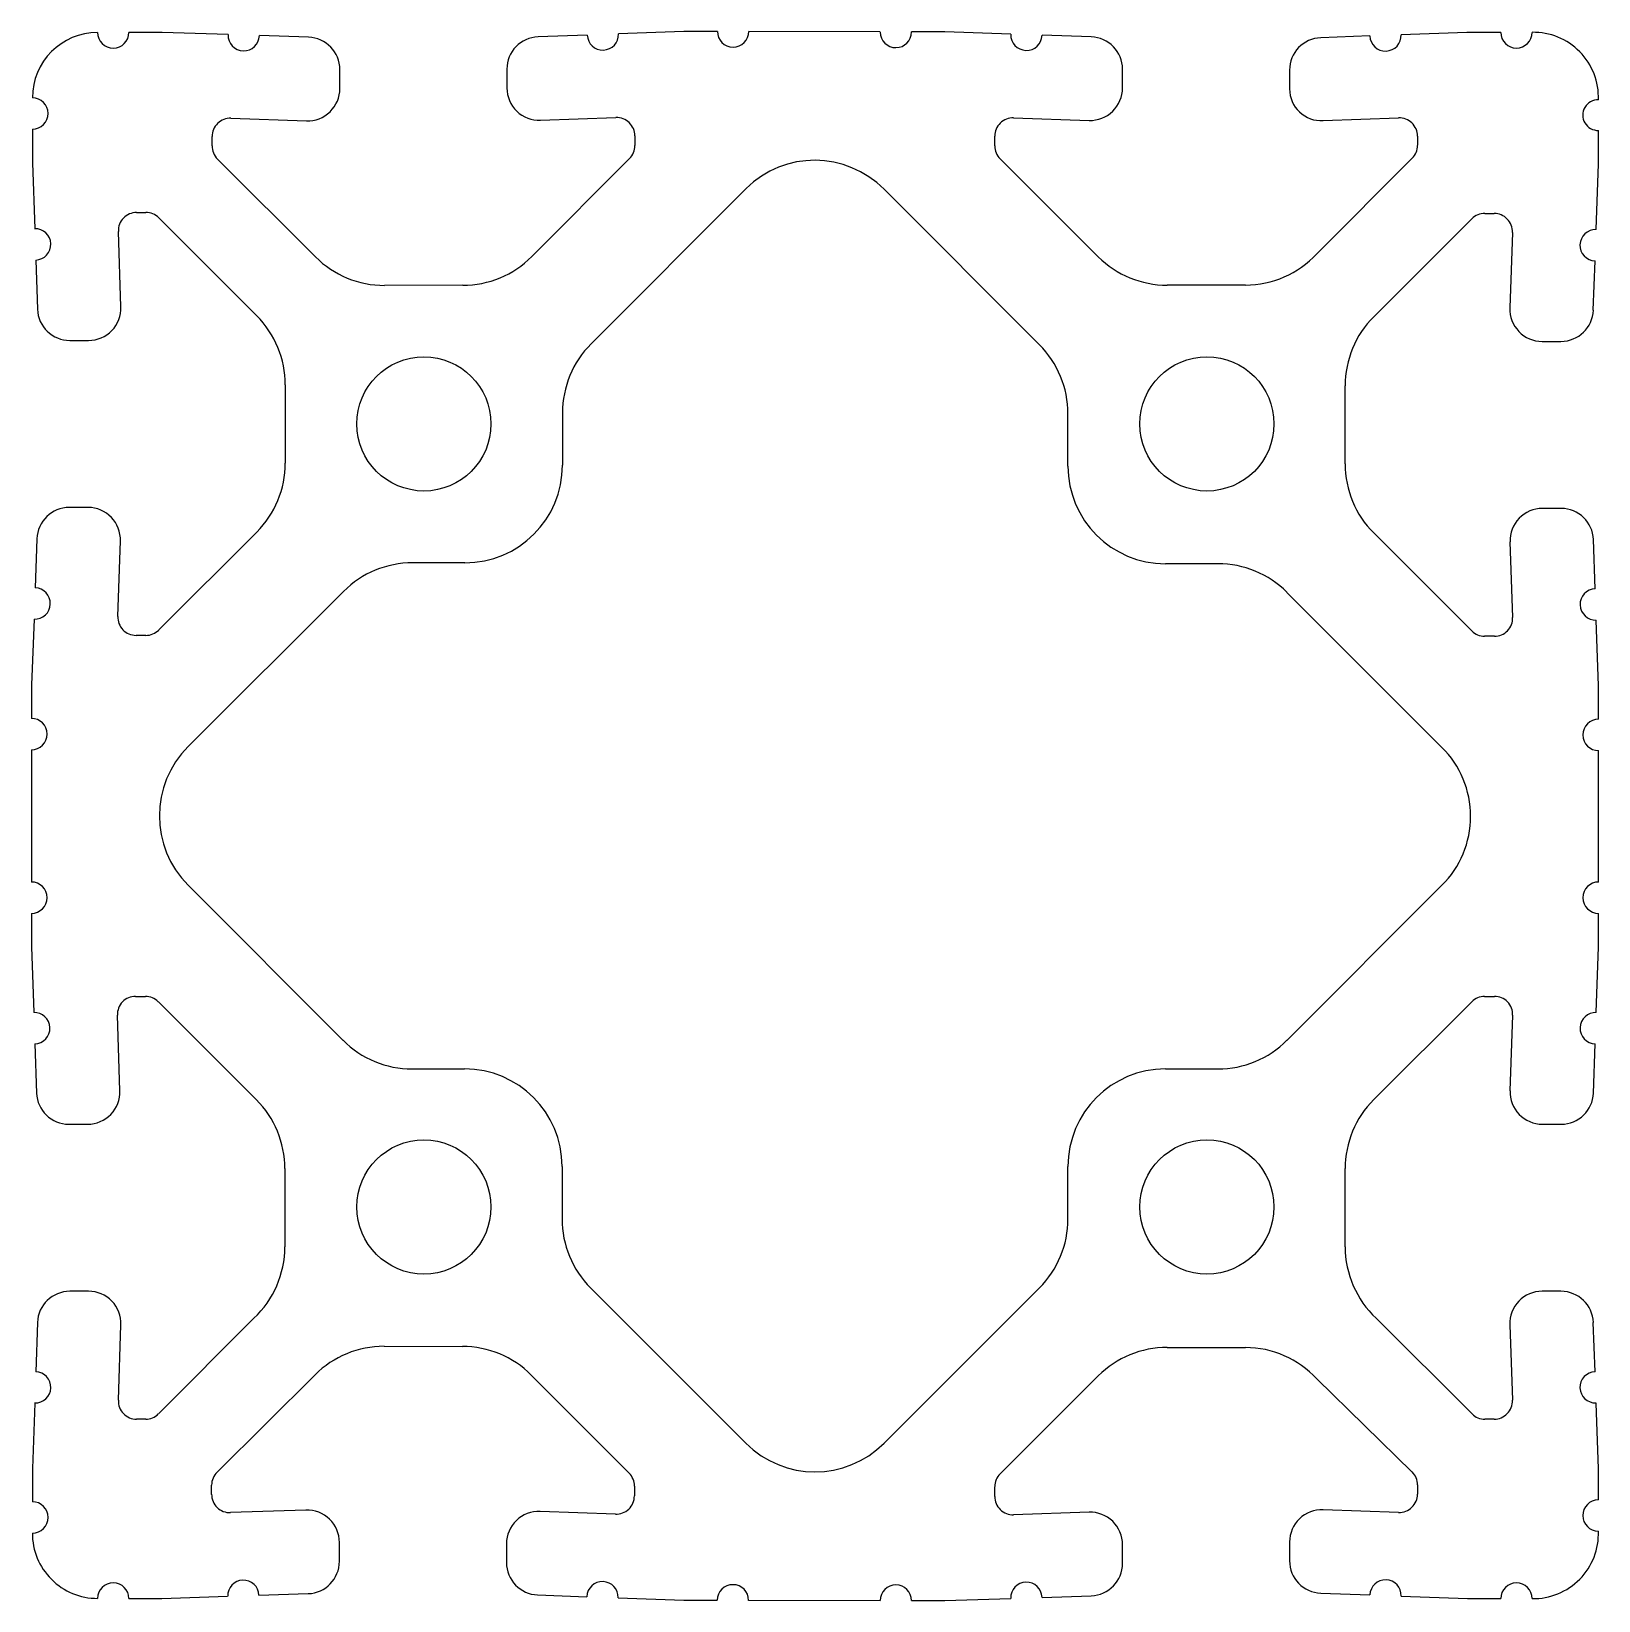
# Model space of a CAD drawing. Header units: millimetres. Extents: x -1.5 to 1.5, y -1.5 to 1.5.
import ezdxf

# ---------------------------------------------------------------- set-up
doc = ezdxf.new("R2010")
doc.units = ezdxf.units.MM
doc.layers.get('0').update_dxf_attribs({"linetype": 'CONTINUOUS'})

msp = doc.modelspace()

# ---------------------------------------------------------------- linework, layer by layer
at = {"linetype": 'CONTINUOUS'}
for p, q in [((-1.2511, 1.5), (-1.3151, 1.4999)), ((-1.1251, 1.4958), (-1.2511, 1.5)), ((-0.9709, 1.4906), (-1.0651, 1.4938)), ((-0.4371, 1.495), (-0.5313, 1.4916)), ((-0.2518, 1.5018), (-0.3771, 1.4972)), ((-0.1878, 1.5019), (-0.2518, 1.5018)), ((0.1242, 1.5008), (-0.1278, 1.502)), ((0.2482, 1.501), (0.1842, 1.5009)), ((0.3742, 1.4965), (0.2482, 1.501)), ((0.5284, 1.4914), (0.4342, 1.4945)), ((1.0622, 1.4932), (0.9681, 1.4898)), ((1.2482, 1.5), (1.1222, 1.4954)), ((1.3129, 1.5001), (1.2482, 1.5)), ((-0.9109, 1.3927), (-0.911, 1.4288)), ((-0.591, 1.4295), (-0.5909, 1.3935)), ((0.5884, 1.3935), (0.5883, 1.4295)), ((0.9083, 1.4278), (0.9084, 1.3917)), ((-1.1196, 1.3355), (-0.975, 1.3307)), ((-0.5267, 1.3316), (-0.3821, 1.3369)), ((0.3797, 1.3363), (0.5243, 1.3314)), ((0.9726, 1.331), (1.1172, 1.3363)), ((-1.5, 1.3147), (-1.5, 1.25)), ((-1.1558, 1.2828), (-1.1558, 1.3005)), ((-0.3458, 1.302), (-0.3458, 1.2832)), ((0.3435, 1.2825), (0.3435, 1.3012)), ((1.1535, 1.3014), (1.1535, 1.2837)), ((1.5, 1.2482), (1.5, 1.3122)), ((-1.5, 1.25), (-1.4956, 1.124)), ((-0.9576, 1.07), (-1.1455, 1.2573)), ((-0.356, 1.2585), (-0.5433, 1.0706)), ((0.5417, 1.0704), (0.3538, 1.2577)), ((1.1433, 1.2589), (0.9604, 1.0758)), ((1.4956, 1.1222), (1.5, 1.2482)), ((-0.1329, 1.201), (-0.4297, 0.9035)), ((0.4291, 0.9017), (0.1316, 1.1994)), ((-1.3003, 1.155), (-1.2826, 1.155)), ((-1.2579, 1.1447), (-1.0703, 0.9571)), ((1.0696, 0.9554), (1.2572, 1.143)), ((1.2826, 1.1532), (1.3003, 1.1532)), ((-1.3303, 0.9742), (-1.3353, 1.1188)), ((1.3353, 1.117), (1.3303, 0.9724)), ((-1.4935, 1.064), (-1.4902, 0.9698)), ((1.4902, 0.9681), (1.4935, 1.0622)), ((-0.6755, 1.0156), (-0.8253, 1.0154)), ((0.8237, 1.016), (0.674, 1.0158)), ((-1.4283, 0.91), (-1.3922, 0.91)), ((1.3922, 0.9082), (1.4283, 0.9082)), ((-1.0155, 0.8249), (-1.0155, 0.6751)), ((1.0148, 0.6733), (1.0148, 0.8231)), ((-0.4845, 0.7712), (-0.4845, 0.671)), ((0.4838, 0.6692), (0.4838, 0.7695)), ((-1.3933, 0.59), (-1.4293, 0.59)), ((1.4286, 0.5882), (1.3926, 0.5882)), ((-1.0703, 0.5429), (-1.2579, 0.3553)), ((1.2572, 0.3535), (1.0696, 0.5411)), ((-1.4913, 0.5302), (-1.4946, 0.436)), ((-1.3364, 0.3812), (-1.3313, 0.5258)), ((1.3306, 0.5241), (1.3357, 0.3794)), ((1.4939, 0.4342), (1.4906, 0.5284)), ((-0.6715, 0.484), (-0.7717, 0.484)), ((0.7711, 0.4822), (0.6708, 0.4822)), ((-0.904, 0.4292), (-1.2016, 0.1322)), ((1.2003, 0.1304), (0.9033, 0.4274)), ((-1.4966, 0.376), (-1.5017, 0.25)), ((1.5004, 0.2482), (1.496, 0.3742)), ((-1.2826, 0.345), (-1.3014, 0.345)), ((1.3007, 0.3432), (1.282, 0.3432)), ((-1.5017, 0.25), (-1.5017, 0.186)), ((1.5004, 0.1842), (1.5004, 0.2482)), ((-1.5017, 0.126), (-1.5019, -0.1275)), ((1.5004, -0.1275), (1.5004, 0.1242)), ((-1.2018, -0.1338), (-0.9048, -0.4308)), ((0.9033, -0.4308), (1.2003, -0.1338)), ((-1.5019, -0.1875), (-1.5019, -0.2515)), ((1.5004, -0.2515), (1.5004, -0.1875)), ((-1.5019, -0.2515), (-1.4975, -0.3776)), ((1.496, -0.3776), (1.5004, -0.2515)), ((-1.3022, -0.3465), (-1.2835, -0.3465)), ((-1.2587, -0.3568), (-1.0711, -0.5444)), ((1.0696, -0.5444), (1.2572, -0.3568)), ((1.282, -0.3465), (1.3007, -0.3465)), ((-1.3322, -0.5274), (-1.3372, -0.3828)), ((1.3357, -0.3828), (1.3306, -0.5274)), ((-1.4954, -0.4375), (-1.4921, -0.5317)), ((1.4906, -0.5317), (1.4939, -0.4375)), ((-0.7726, -0.4855), (-0.6723, -0.4855)), ((0.6708, -0.4855), (0.7711, -0.4855)), ((-1.4301, -0.5915), (-1.3941, -0.5915)), ((1.3926, -0.5915), (1.4286, -0.5915)), ((-1.0163, -0.6766), (-1.0163, -0.8263)), ((-0.4853, -0.6725), (-0.4853, -0.7728)), ((0.4838, -0.7728), (0.4838, -0.6725)), ((1.0148, -0.8263), (1.0148, -0.6766)), ((-1.3922, -0.9115), (-1.4283, -0.9115)), ((-0.4306, -0.905), (-0.1331, -1.2025)), ((0.1316, -1.2025), (0.4291, -0.905)), ((1.4283, -0.9115), (1.3922, -0.9115)), ((-1.4902, -0.9714), (-1.4935, -1.0656)), ((-1.3353, -1.1203), (-1.3303, -0.9757)), ((-1.0759, -0.9631), (-1.2587, -1.1463)), ((1.2579, -1.1463), (1.0743, -0.9631)), ((1.3303, -0.9757), (1.3353, -1.1203)), ((1.4935, -1.0656), (1.4902, -0.9714)), ((-0.8261, -1.0169), (-0.6763, -1.0171)), ((0.674, -1.0191), (0.8237, -1.0193)), ((-1.1463, -1.258), (-0.9585, -1.0715)), ((-0.5442, -1.0721), (-0.3568, -1.26)), ((0.3538, -1.261), (0.5417, -1.0737)), ((0.9604, -1.0791), (1.1433, -1.2577)), ((-1.4956, -1.1255), (-1.5, -1.2507)), ((1.5, -1.2515), (1.4956, -1.1255)), ((-1.2826, -1.1565), (-1.3003, -1.1565)), ((1.3003, -1.1565), (1.2826, -1.1565)), ((-1.5, -1.2507), (-1.5, -1.3147)), ((1.5, -1.3111), (1.5, -1.2515)), ((-1.1567, -1.3005), (-1.1566, -1.2828)), ((-0.3466, -1.2848), (-0.3467, -1.3035)), ((0.3435, -1.3045), (0.3435, -1.2858)), ((1.1535, -1.2825), (1.1535, -1.3002)), ((-0.9759, -1.3307), (-1.1205, -1.3355)), ((-0.3829, -1.3384), (-0.5275, -1.3332)), ((0.5243, -1.3347), (0.3797, -1.3396)), ((1.1172, -1.3351), (0.9726, -1.3299)), ((-0.9118, -1.4288), (-0.9118, -1.3927)), ((-0.5918, -1.395), (-0.5918, -1.4311)), ((0.5883, -1.4328), (0.5884, -1.3968)), ((0.9084, -1.3917), (0.9083, -1.4278)), ((-1.3151, -1.4999), (-1.252, -1.5)), ((-1.252, -1.5), (-1.1259, -1.4958)), ((-1.066, -1.4938), (-0.9718, -1.4906)), ((-0.5321, -1.4931), (-0.4379, -1.4965)), ((-0.378, -1.4987), (-0.252, -1.5033)), ((0.2482, -1.5041), (0.3742, -1.4998)), ((0.4342, -1.4978), (0.5284, -1.4947)), ((0.9681, -1.4898), (1.0622, -1.4932)), ((1.1222, -1.4954), (1.2489, -1.5)), ((1.2489, -1.5), (1.3129, -1.5001)), ((-0.252, -1.5033), (-0.188, -1.5034)), ((-0.128, -1.5035), (0.1242, -1.5039)), ((0.1842, -1.504), (0.2482, -1.5041))]:
    msp.add_line(p, q, dxfattribs=at)
for centre in [(-0.75, 0.75), (0.75, 0.75), (-0.75, -0.75), (0.75, -0.75)]:
    msp.add_circle(centre, 0.1285, dxfattribs=at)
for centre, radius, start, end in [((-1.375, 1.3748), 0.125, 90.0466, 180.0355), ((-1.3451, 1.4999), 0.03, 180.0926, 0.085), ((-1.0951, 1.4948), 0.03, 178.0869, 358.0792), ((-0.973, 1.4287), 0.062, 0.0841, 88.0843), ((-0.529, 1.4296), 0.062, 92.0845, 180.0839), ((-0.4071, 1.4961), 0.03, 182.0889, 2.0812), ((-0.1578, 1.5019), 0.03, 180.0879, 0.0802), ((0.1542, 1.5008), 0.03, 180.0841, 0.0764), ((0.4042, 1.4955), 0.03, 178.0879, 358.0802), ((0.5263, 1.4294), 0.062, 0.084, 88.0834), ((0.9703, 1.4278), 0.062, 92.0827, 180.0838), ((1.0922, 1.4943), 0.03, 182.0889, 2.0812), ((1.3429, 1.5001), 0.03, 180.085, 0.0773), ((1.3751, 1.3752), 0.125, 358.1023, 90.9947), ((-0.9729, 1.3926), 0.062, 268.0845, 0.0841), ((-0.5289, 1.3936), 0.062, 180.0843, 272.0842), ((0.5264, 1.3934), 0.062, 268.0847, 0.0848), ((0.9694, 1.392), 0.0611, 180.2536, 272.9981), ((-1.5, 1.3447), 0.03, 270, 89.9923), ((-1.5, 1.3747), 0.00000213, 180.0119, 331.9156), ((1.4994, 1.3416), 0.0294, 88.8902, 271.1176), ((-1.1208, 1.3005), 0.035, 88.0853, 180.085), ((-0.3808, 1.3019), 0.035, 0.0839, 92.0838), ((0.3785, 1.3013), 0.035, 88.0843, 180.0844), ((1.1185, 1.3013), 0.035, 0.084, 92.0837), ((-1.1191, 1.2828), 0.0367, 180.0381, 223.9497), ((-0.3808, 1.2832), 0.035, 315.0842, 0.0841), ((0.3785, 1.2825), 0.035, 180.0847, 225.0846), ((1.1185, 1.2836), 0.035, 315.0332, 0.084), ((-0.0014, 1.068), 0.187, 44.6685, 134.6672), ((-0.1329, 1.201), 0.000000759, 0, 0), ((-1.3003, 1.12), 0.035, 90.0004, 182), ((-1.2826, 1.12), 0.035, 45.0008, 90.0007), ((1.2826, 1.1166), 0.0366, 89.9605, 133.9629), ((1.3003, 1.1182), 0.035, 358.0008, 90.0005), ((-1.4946, 1.094), 0.03, 272.0048, 91.9971), ((1.4946, 1.0922), 0.03, 88.0029, 267.9952), ((-0.8256, 1.2024), 0.187, 225.084, 270.0841), ((-0.6758, 1.2026), 0.187, 270.0846, 315.0845), ((0.6738, 1.2028), 0.187, 225.0842, 270.0841), ((0.8234, 1.203), 0.187, 270.0843, 317.1084), ((-1.4283, 0.972), 0.062, 181.9999, 270.0001), ((-1.3922, 0.972), 0.062, 269.9999, 1.9996), ((1.3922, 0.9702), 0.062, 178.0004, 270.0001), ((1.4283, 0.9702), 0.062, 269.9999, 358.0001), ((-1.2025, 0.8249), 0.187, 0.0003, 45.0004), ((1.2018, 0.8231), 0.187, 134.9999, 180.0001), ((-0.2975, 0.7712), 0.187, 135.0001, 180), ((0.2968, 0.7695), 0.187, 0, 44.9999), ((-1.2025, 0.6751), 0.187, 315.0001, 360), ((-0.6715, 0.671), 0.187, 270, 0), ((0.6708, 0.6692), 0.187, 180, 270), ((1.2018, 0.6733), 0.187, 180, 224.9999), ((-1.4293, 0.528), 0.062, 89.9998, 177.9992), ((-1.3933, 0.528), 0.062, 358.0003, 90.0002), ((1.3926, 0.5262), 0.062, 89.9998, 181.9997), ((1.4286, 0.5262), 0.062, 2.0008, 90.0002), ((-0.7717, 0.297), 0.187, 90, 134.9999), ((0.7711, 0.2952), 0.187, 45.0001, 90), ((-1.4956, 0.406), 0.03, 268.0038, 87.9962), ((1.4949, 0.4042), 0.03, 92.0038, 271.9962), ((-1.3014, 0.38), 0.035, 177.9999, 269.9998), ((1.3007, 0.3782), 0.035, 270.001, 2.0009), ((-1.2826, 0.38), 0.035, 269.9993, 314.9992), ((1.282, 0.3782), 0.035, 225, 269.9999), ((-1.5017, 0.156), 0.03, 270.0038, 89.9962), ((1.5004, 0.1542), 0.03, 90.0038, 269.9962), ((-1.0676, -0.0009), 0.1889, 135.1962, 224.7288), ((1.0684, -0.0017), 0.1867, 314.9618, 45.0382), ((-1.5019, -0.1575), 0.03, 270.0077, 90), ((1.5004, -0.1575), 0.03, 90, 269.9923), ((-1.3022, -0.3815), 0.035, 90.0002, 182.0002), ((-1.2835, -0.3815), 0.035, 45.0008, 90.0007), ((1.282, -0.3815), 0.035, 90.0001, 135), ((1.3007, -0.3815), 0.035, 358.0006, 90.0007), ((-1.4964, -0.4075), 0.03, 272.0038, 91.9962), ((1.4949, -0.4075), 0.03, 88.0038, 267.9962), ((-0.7726, -0.2985), 0.187, 225.0001, 270), ((0.7711, -0.2985), 0.187, 270, 314.9999), ((-0.6723, -0.6725), 0.187, 360, 90), ((0.6708, -0.6725), 0.187, 90, 180), ((-1.4301, -0.5295), 0.062, 182.0003, 269.9997), ((-1.3941, -0.5295), 0.062, 270.0002, 2.0002), ((1.3926, -0.5295), 0.062, 177.9998, 269.9998), ((1.4286, -0.5295), 0.062, 270.0003, 357.9997), ((-1.2033, -0.6766), 0.187, 0, 44.9999), ((1.2018, -0.6766), 0.187, 135.0001, 180), ((-0.2983, -0.7728), 0.187, 180, 224.9999), ((0.2968, -0.7728), 0.187, 315.0001, 360), ((-1.2033, -0.8263), 0.187, 312.9759, 360), ((1.2018, -0.8263), 0.187, 179.9997, 227.0238), ((-1.4283, -0.9735), 0.062, 89.9999, 178.001), ((-1.3922, -0.9735), 0.062, 358.0004, 90.0001), ((1.3922, -0.9735), 0.062, 89.9999, 181.9996), ((1.4283, -0.9735), 0.062, 1.999, 90.0001), ((-0.8264, -1.2039), 0.187, 89.9159, 134.916), ((-0.6766, -1.2041), 0.187, 44.9159, 89.9158), ((0.6738, -1.2061), 0.187, 89.9155, 134.9154), ((0.8234, -1.2063), 0.187, 42.8916, 89.9157), ((-1.4946, -1.0955), 0.03, 268.0029, 87.9952), ((1.4946, -1.0955), 0.03, 92.0048, 271.9971), ((-1.3003, -1.1215), 0.035, 178, 269.9996), ((1.3003, -1.1215), 0.035, 269.9995, 1.9992), ((-1.2827, -1.1235), 0.0331, 270.0562, 316.4213), ((1.2826, -1.1215), 0.035, 224.9491, 269.9999), ((-0.0008, -1.0701), 0.1872, 225.0266, 314.9734), ((-1.1216, -1.2828), 0.035, 134.9174, 179.9173), ((-0.3816, -1.2847), 0.035, 359.9167, 44.9166), ((0.3785, -1.2858), 0.035, 134.9146, 179.9145), ((1.1185, -1.2824), 0.035, 359.916, 44.9668), ((-1.5, -1.3447), 0.03, 270.0077, 90), ((-1.1217, -1.3005), 0.035, 179.915, 271.9147), ((-0.3817, -1.3035), 0.035, 267.9154, 359.9153), ((0.3785, -1.3046), 0.035, 179.9156, 271.9157), ((1.1185, -1.3001), 0.035, 267.9163, 359.916), ((1.5, -1.3411), 0.03, 90, 269.9923), ((-0.9738, -1.3926), 0.062, 359.9154, 91.9151), ((-0.5298, -1.3951), 0.062, 87.9158, 179.9157), ((0.5264, -1.3967), 0.062, 359.9157, 91.9157), ((0.9704, -1.3918), 0.062, 87.9159, 179.9156), ((-1.3755, -1.3753), 0.1245, 179.7282, 270.188), ((1.3751, -1.3752), 0.125, 269.0051, 1.897), ((-0.9738, -1.4287), 0.062, 271.9157, 359.9159), ((-0.5298, -1.4312), 0.062, 179.9161, 267.9155), ((0.5263, -1.4327), 0.062, 271.9166, 359.916), ((0.9703, -1.4278), 0.062, 179.9162, 267.9173), ((-1.3451, -1.4999), 0.03, 359.916, 179.9083), ((-1.0959, -1.4948), 0.03, 1.9208, 181.9131), ((-0.4079, -1.4976), 0.03, 357.9197, 177.912), ((0.4042, -1.4988), 0.03, 1.9188, 181.9112), ((1.0922, -1.4943), 0.03, 357.9178, 177.9102), ((1.3429, -1.5001), 0.03, 359.9236, 179.9159), ((-0.158, -1.5035), 0.03, 359.9198, 179.9121), ((0.1542, -1.5039), 0.03, 359.9236, 179.9159)]:
    msp.add_arc(centre, radius, start, end, dxfattribs=at)

doc.saveas('drawing.dxf')
